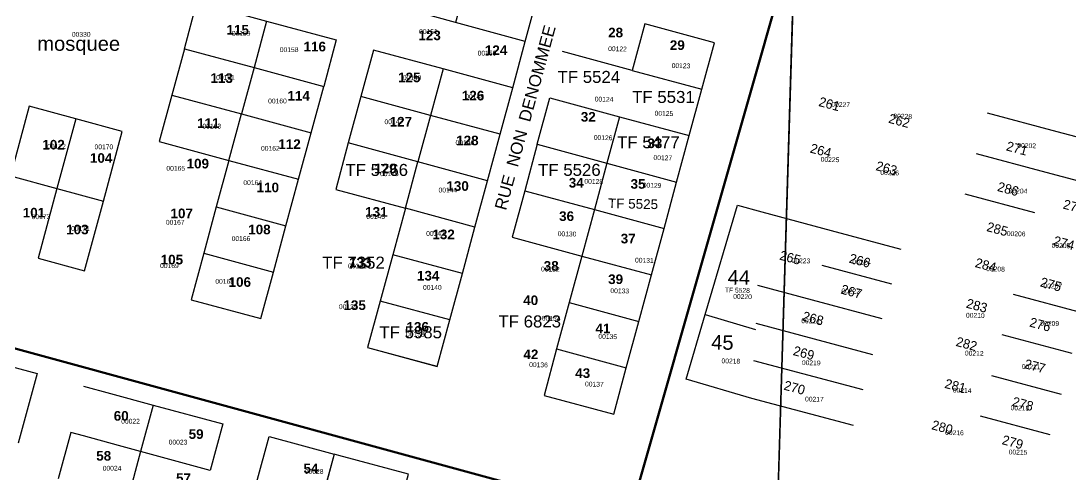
# Model space of a CAD drawing. Header units: metres. Extents: x 0 to 1324930, y 0 to 1631912.
# Drawn here: x 254115.6 to 254333.9, y 1630818 to 1630912.4 of the extents above; entities that cross this region are included whole.
import ezdxf
from ezdxf.enums import TextEntityAlignment as Align

# ---------------------------------------------------------------- set-up
doc = ezdxf.new("R2010")
doc.units = ezdxf.units.M
doc.header["$MEASUREMENT"] = 0
for name, color, linetype, lineweight in [('ASSIETTE IMMAT', 7, 'Continuous', 0), ('LimiteTF', 4, 'Continuous', 13), ('Nom_rues', 7, 'Continuous', 0), ('Numero Titre Foncier', 4, 'Continuous', 0), ('Numero_TF', 7, 'Continuous', 0)]:
    doc.layers.add(name, color=color, linetype=linetype, lineweight=lineweight)
for name, color, linetype in [('limites_parcelles', 7, 'Continuous'), ('limites_sections', 7, 'Continuous'), ('limites_tf', 7, 'Continuous'), ('numero_lot', 7, 'Continuous'), ('numero_parcelle', 7, 'Continuous'), ('toponymie', 7, 'Continuous')]:
    doc.layers.add(name, color=color, linetype=linetype)
doc.styles.get("Standard").update_dxf_attribs({"font": 'txt.shx'})
doc.styles.add('Style-Arial', font='arial.ttf')
doc.styles.add('style1', font='')
doc.styles.get('style1').set_extended_font_data('Times New Roman', bold=True)

# ---------------------------------------------------------------- blocks, each defined once
blk = doc.blocks.new('*U83')
at = {"layer": 'LimiteTF', "color": 5, "linetype": 'Continuous', "lineweight": 30}
blk.add_line((172.679994, 77.899996, 0.00005), (167.209994, -100.580004, 0.00005), dxfattribs=at)

msp = doc.modelspace()

# ---------------------------------------------------------------- linework, layer by layer
at = {"layer": 'ASSIETTE IMMAT', "color": 2, "linetype": 'Continuous', "lineweight": 30, "elevation": 0.00005, "flags": 128}
msp.add_lwpolyline([(254366.42724, 1631239.59217), (254359.15379, 1631208.87181), (254551.8551, 1631158.38071), (254480.32743, 1630878.12873), (254484.96735, 1630876.88831), (254484.96735, 1630876.88831), (254483.023, 1630869.4867), (254395.3871, 1630569.1026), (254394.76363, 1630566.741), (254382.80045, 1630626.43015), (254377.21493, 1630714.46368), (254399.21894, 1630756.61485), (254364.10084, 1630778.875), (254312.24829, 1630786.52013), (254272.3531, 1630794.59252), (254277.8231, 1630973.07252), (254333.84861, 1631193.82775), (254215.74971, 1631218.84719), (254186.92892, 1631154.99755), (254121.01885, 1631074.58379), (254089.057, 1630989.11905), (254053.7681, 1630970.23752), (253929.00716, 1630963.07748)], dxfattribs=at)
at = {"layer": 'limites_parcelles'}
for p, q in [((254208.58033, 1630921.74888), (254205.95857, 1630912.08602)), ((254220.44033, 1630908.16888), (254223.06033, 1630917.81888)), ((254149.5615, 1630906.65121), (254152.1815, 1630916.30121)), ((254152.1815, 1630916.30121), (254166.65998, 1630912.37962)), ((254205.95857, 1630912.08602), (254191.48033, 1630916.00888)), ((254166.65998, 1630912.37962), (254164.0394, 1630902.72845)), ((254166.65998, 1630912.37962), (254181.1415, 1630908.46121)), ((254220.44033, 1630908.16888), (254205.95857, 1630912.08602)), ((254245.25985, 1630911.80906), (254242.64765, 1630902.14495)), ((254259.74917, 1630907.87654), (254245.25985, 1630911.80906)), ((254181.1415, 1630908.46121), (254178.5215, 1630898.81121)), ((254149.5615, 1630906.65121), (254146.9515, 1630897.00121)), ((254149.5615, 1630906.65121), (254164.0394, 1630902.72845)), ((254188.87033, 1630906.35887), (254186.25033, 1630896.70887)), ((254203.3497, 1630902.43905), (254188.87033, 1630906.35887)), ((254217.83033, 1630898.51888), (254220.44033, 1630908.16888)), ((254257.12917, 1630898.22654), (254259.74917, 1630907.87654)), ((254242.64765, 1630902.14495), (254228.16917, 1630906.06654)), ((254164.0394, 1630902.72845), (254161.42534, 1630893.07744)), ((254164.0394, 1630902.72845), (254178.5215, 1630898.81121)), ((254203.3497, 1630902.43905), (254200.72882, 1630892.78729)), ((254217.83033, 1630898.51888), (254203.3497, 1630902.43905)), ((254242.64765, 1630902.14495), (254257.12917, 1630898.22654)), ((254175.9015, 1630889.15121), (254178.5215, 1630898.81121)), ((254215.21033, 1630888.86887), (254217.83033, 1630898.51888)), ((254254.51917, 1630888.57654), (254257.12917, 1630898.22654)), ((254146.9515, 1630897.00121), (254144.3315, 1630887.34121)), ((254146.9515, 1630897.00121), (254161.42534, 1630893.07744)), ((254186.25033, 1630896.70887), (254183.64033, 1630887.05888)), ((254200.72882, 1630892.78729), (254186.25033, 1630896.70887)), ((254222.93917, 1630886.76654), (254225.55917, 1630896.41654)), ((254225.55917, 1630896.41654), (254240.03706, 1630892.49378)), ((254117.32641, 1630894.67546), (254113.41013, 1630880.19572)), ((254126.9767, 1630892.05401), (254117.32641, 1630894.67546)), ((254158.81416, 1630883.41413), (254161.42534, 1630893.07744)), ((254161.42534, 1630893.07744), (254175.9015, 1630889.15121)), ((254316.43649, 1630893.33221), (254330.92613, 1630889.45273)), ((254126.9767, 1630892.05401), (254123.06128, 1630877.57745)), ((254136.62871, 1630889.43892), (254126.9767, 1630892.05401)), ((254200.72882, 1630892.78729), (254198.11643, 1630883.13449)), ((254215.21033, 1630888.86887), (254200.72882, 1630892.78729)), ((254240.03706, 1630892.49378), (254237.41765, 1630882.84495)), ((254240.03706, 1630892.49378), (254254.51917, 1630888.57654)), ((254132.71243, 1630874.95918), (254136.62871, 1630889.43892)), ((254173.28674, 1630879.49261), (254175.9015, 1630889.15121)), ((254212.59033, 1630879.20887), (254215.21033, 1630888.86887)), ((254330.92613, 1630889.45273), (254345.41577, 1630885.57325)), ((254144.3315, 1630887.34121), (254158.81416, 1630883.41413)), ((254183.64033, 1630887.05888), (254181.02033, 1630877.39887)), ((254198.11643, 1630883.13449), (254183.64033, 1630887.05888)), ((254222.93917, 1630886.76654), (254220.32917, 1630877.11654)), ((254222.93917, 1630886.76654), (254237.41765, 1630882.84495)), ((254251.89917, 1630878.92654), (254254.51917, 1630888.57654)), ((254314.17346, 1630884.87992), (254328.6631, 1630881.00044)), ((254158.81416, 1630883.41413), (254156.19668, 1630873.76345)), ((254158.81416, 1630883.41413), (254173.28674, 1630879.49261)), ((254195.50299, 1630873.4718), (254198.11643, 1630883.13449)), ((254212.59033, 1630879.20887), (254198.11643, 1630883.13449)), ((254237.41765, 1630882.84495), (254234.803, 1630873.19277)), ((254237.41765, 1630882.84495), (254251.89917, 1630878.92654)), ((254113.41013, 1630880.19572), (254123.06128, 1630877.57745)), ((254328.6631, 1630881.00044), (254343.15274, 1630877.12096)), ((254170.66674, 1630869.84262), (254173.28674, 1630879.49261)), ((254209.97557, 1630869.55028), (254212.59033, 1630879.20887)), ((254249.27917, 1630869.26654), (254251.89917, 1630878.92654)), ((254123.06128, 1630877.57745), (254119.145, 1630863.09771)), ((254123.06128, 1630877.57745), (254132.71243, 1630874.95918)), ((254181.02033, 1630877.39887), (254195.50299, 1630873.4718)), ((254220.32917, 1630877.11654), (254217.70917, 1630867.45654)), ((254220.32917, 1630877.11654), (254234.803, 1630873.19277)), ((254326.40007, 1630872.54815), (254311.91043, 1630876.42763)), ((254128.79615, 1630860.47944), (254132.71243, 1630874.95918)), ((254156.19668, 1630873.76345), (254153.5799, 1630864.11529)), ((254156.19668, 1630873.76345), (254170.66674, 1630869.84262)), ((254195.50299, 1630873.4718), (254192.88552, 1630863.82111)), ((254209.97557, 1630869.55028), (254195.50299, 1630873.4718)), ((254257.84988, 1630851.37544), (254264.55422, 1630874.09614)), ((254264.55422, 1630874.09614), (254269.59836, 1630872.74561)), ((254234.803, 1630873.19277), (254232.19182, 1630863.52946)), ((254234.803, 1630873.19277), (254249.27917, 1630869.26654)), ((254269.59836, 1630872.74561), (254284.01087, 1630868.88678)), ((254168.05674, 1630860.19262), (254170.66674, 1630869.84262)), ((254207.35558, 1630859.90028), (254209.97557, 1630869.55028)), ((254246.6644, 1630859.60794), (254249.27917, 1630869.26654)), ((254217.70917, 1630867.45654), (254232.19182, 1630863.52946)), ((254284.01087, 1630868.88678), (254298.50051, 1630865.0073)), ((254119.145, 1630863.09771), (254128.79615, 1630860.47944)), ((254153.5799, 1630864.11529), (254150.9615, 1630854.46121)), ((254153.5799, 1630864.11529), (254168.05674, 1630860.19262)), ((254192.88552, 1630863.82111), (254190.26873, 1630854.17295)), ((254207.35558, 1630859.90028), (254192.88552, 1630863.82111)), ((254232.19182, 1630863.52946), (254229.57435, 1630853.87878)), ((254232.19182, 1630863.52946), (254246.6644, 1630859.60794)), ((254282.07113, 1630861.64196), (254296.56077, 1630857.76248)), ((254165.4415, 1630850.54121), (254168.05674, 1630860.19262)), ((254204.74557, 1630850.25028), (254207.35558, 1630859.90028)), ((254244.04441, 1630849.95794), (254246.6644, 1630859.60794)), ((254280.13139, 1630854.39714), (254268.78745, 1630857.43439)), ((254150.9615, 1630854.46121), (254165.4415, 1630850.54121)), ((254190.26873, 1630854.17295), (254187.65033, 1630844.51888)), ((254204.74557, 1630850.25028), (254190.26873, 1630854.17295)), ((254229.57435, 1630853.87878), (254226.95756, 1630844.23062)), ((254229.57435, 1630853.87878), (254244.04441, 1630849.95794)), ((254294.62103, 1630850.51766), (254280.13139, 1630854.39714)), ((254321.87401, 1630855.64357), (254336.36365, 1630851.76409)), ((254202.13033, 1630840.59887), (254204.74557, 1630850.25028)), ((254241.43441, 1630840.30794), (254244.04441, 1630849.95794)), ((254253.88856, 1630837.9507), (254257.84988, 1630851.37544)), ((254257.84988, 1630851.37544), (254268.30346, 1630848.29535)), ((254268.37283, 1630849.60524), (254292.63732, 1630843.10863)), ((254334.10062, 1630843.3118), (254319.61098, 1630847.19128)), ((254187.65033, 1630844.51888), (254202.13033, 1630840.59887)), ((254226.95756, 1630844.23062), (254224.33917, 1630834.57654)), ((254226.95756, 1630844.23062), (254241.43441, 1630840.30794)), ((254109.27723, 1630841.72785), (254118.92822, 1630839.10899)), ((254290.65361, 1630835.69959), (254267.95797, 1630841.77616)), ((254118.92822, 1630839.10899), (254114.99927, 1630824.63268)), ((254238.81917, 1630830.65654), (254241.43441, 1630840.30794)), ((254317.34795, 1630838.73899), (254331.83759, 1630834.85951)), ((254128.57458, 1630836.49742), (254134.21086, 1630834.96706)), ((254267.54295, 1630833.94407), (254253.88856, 1630837.9507)), ((254134.21086, 1630834.96706), (254143.05417, 1630832.56594)), ((254224.33917, 1630834.57654), (254238.81917, 1630830.65654)), ((254143.05417, 1630832.56594), (254140.44829, 1630822.91933)), ((254143.05417, 1630832.56594), (254157.53377, 1630828.64445)), ((254288.67249, 1630828.30022), (254267.54295, 1630833.94407)), ((254329.57456, 1630826.40722), (254315.08492, 1630830.28671)), ((254157.53377, 1630828.64445), (254154.91345, 1630818.9972)), ((254125.95359, 1630826.84769), (254123.34389, 1630817.19803)), ((254128.55957, 1630826.14141), (254125.95359, 1630826.84769)), ((254135.86368, 1630824.16185), (254128.55957, 1630826.14141)), ((254164.56364, 1630816.37555), (254167.17021, 1630826.02706)), ((254167.17021, 1630826.02706), (254180.68049, 1630822.3681)), ((254140.44829, 1630822.91933), (254135.86368, 1630824.16185)), ((254140.44829, 1630822.91933), (254137.84255, 1630813.26834)), ((254154.91345, 1630818.9972), (254140.44829, 1630822.91933)), ((254180.68049, 1630822.3681), (254178.07349, 1630812.71538))]:
    msp.add_line(p, q, dxfattribs=at)
at = {"layer": 'limites_sections', "color": 112, "linetype": 'Continuous', "lineweight": 40, "flags": 128}
for points in [[(253674.5907, 1631377.4081), (253696.53778, 1631631.55299), (253757.0504, 1631605.0124), (254274.3391, 1631378.1314), (254391.23009, 1631349.84463), (254373.7007, 1631270.31254), (254242.09831, 1630809.46707), (253976.91465, 1630881.7928), (253928.21617, 1630961.4925), (253736.80282, 1630938.19152), (253609.69659, 1630931.39724), (253609.13338, 1630987.02081), (253623.83294, 1631051.57557), (253646.24496, 1631234.3197), (253674.5907, 1631377.4081)], [(254391.23031, 1631349.84458), (254616.78469, 1631295.26207), (254601.91905, 1631243.02459), (254569.5419, 1631182.2248), (254530.2512, 1631049.2714), (254527.2805, 1631037.9628), (254483.023, 1630869.4867), (254450.47436, 1630757.92176), (254242.09831, 1630809.46707), (254373.7007, 1631270.31254), (254391.23031, 1631349.84458)], [(254450.84006, 1630759.17525), (254395.3871, 1630569.1026), (254353.2541, 1630409.5098), (254348.49226, 1630392.38815), (254237.72828, 1630442.84484), (254040.03808, 1630496.89822), (253942.17203, 1630521.14592), (253859.1482, 1630539.48477), (253853.18689, 1630453.72681), (253808.24301, 1630442.91488), (253793.1789, 1630438.29059), (253774.7544, 1630423.15502), (253711.13409, 1630399.98221), (253678.01584, 1630518.05282), (253627.84835, 1630688.3893), (253621.62441, 1630712.82884), (253610.97515, 1630786.91817), (253609.69659, 1630931.39724), (253737.56631, 1630938.28485), (253928.21617, 1630961.4925), (253976.91465, 1630881.7928), (254242.09831, 1630809.46707), (254450.84006, 1630759.17525)]]:
    msp.add_lwpolyline(points, close=True, dxfattribs=at)
at = {"layer": 'limites_tf', "color": 5, "linetype": 'Continuous', "lineweight": 13}
for p, q in [((254187.66851, 1630844.55981), (254190.28851, 1630854.22981)), ((254190.28851, 1630854.22981), (254204.7685, 1630850.29981)), ((254204.7685, 1630850.29981), (254202.1485, 1630840.63981)), ((254202.1485, 1630840.63981), (254187.66851, 1630844.55981))]:
    msp.add_line(p, q, dxfattribs=at)
at = {"layer": 'limites_tf', "color": 5, "linetype": 'Continuous', "lineweight": 30, "ltscale": 10, "flags": 128}
msp.add_lwpolyline([(254193.51484, 1630808.52841), (254196.13484, 1630818.17841), (254181.66484, 1630822.10841), (254180.6822, 1630822.37443), (254178.07484, 1630812.71841), (254193.51484, 1630808.52841)], close=True, dxfattribs=at)

# ---------------------------------------------------------------- block references
at = {"layer": 'limites_tf', "color": 5, "linetype": 'Continuous', "lineweight": 30}
msp.add_blockref('*U83', (254105.14311, 1630895.17252, -0.00005), dxfattribs=at)

# ---------------------------------------------------------------- texts
at = {"layer": 'Nom_rues', "color": 7, "linetype": 'Continuous', "lineweight": 0, "style": 'Style-Arial'}
msp.add_text('RUE  NON  DENOMMEE', height=2.5, rotation=74.810213, dxfattribs=at).set_placement((254214.0114, 1630873.56003), align=Align.TOP_LEFT)
msp.add_text('RUE  NON  DENOMMEE', height=2.5, rotation=74.810213, dxfattribs=at).set_placement((254214.0114, 1630873.56003), align=Align.TOP_LEFT)
at = {"layer": 'Numero Titre Foncier', "color": 4, "linetype": 'Continuous', "lineweight": 0, "style": 'Style-Arial'}
for s, height, p in [('TF 5525', 1.99993, (254242.84826, 1630874.40788)), ('TF 5528', 0.999965, (254264.53153, 1630856.43771))]:
    msp.add_text(s, height=height, rotation=358.71223, dxfattribs=at).set_placement(p, align=Align.MIDDLE_CENTER)
at = {"layer": 'numero_lot', "color": 7, "linetype": 'Continuous', "lineweight": 0, "style": 'Style-Arial'}
for s, p in [('44', (254264.83641, 1630859.10124)), ('45', (254261.41631, 1630845.59135))]:
    msp.add_text(s, height=3, rotation=358.7181, dxfattribs=at).set_placement(p, align=Align.MIDDLE_CENTER)
at = {"layer": 'numero_lot', "color": 7, "linetype": 'Continuous', "lineweight": 0, "char_height": 2, "attachment_point": 7, "line_spacing_factor": 0.72, "style": 'style1'}
for s, insert in [('\\fArial|b1|i0|c00|p39;115', (254158.31961, 1630909.55304)), ('\\fArial|b1|i0|c00|p39;123', (254198.20918, 1630908.38768)), ('\\fArial|b1|i0|c00|p39;28', (254237.66201, 1630908.97036)), ('\\fArial|b1|i0|c00|p39;29', (254250.4856, 1630906.35783)), ('\\fArial|b1|i0|c00|p39;116', (254174.33367, 1630906.05695)), ('\\fArial|b1|i0|c00|p39;124', (254212.03951, 1630905.3286)), ('\\fArial|b1|i0|c00|p39;125', (254193.98729, 1630899.64745)), ('\\fArial|b1|i0|c00|p39;113', (254154.97121, 1630899.50178)), ('\\fArial|b1|i0|c00|p39;114', (254170.98528, 1630895.86002)), ('\\fArial|b1|i0|c00|p39;126', (254207.23529, 1630895.86002)), ('\\fArial|b1|i0|c00|p39;32', (254231.98429, 1630891.45135)), ('\\fArial|b1|i0|c00|p39;111', (254152.20515, 1630890.17887)), ('\\fArial|b1|i0|c00|p39;127', (254192.2403, 1630890.47021)), ('\\fArial|b1|i0|c00|p39;102', (254120.03144, 1630885.66309)), ('\\fArial|b1|i0|c00|p39;112', (254169.0927, 1630885.80876)), ('\\fArial|b1|i0|c00|p39;128', (254206.07063, 1630886.53711)), ('\\fArial|b1|i0|c00|p39;33', (254245.81462, 1630885.95443)), ('\\fArial|b1|i0|c00|p39;104', (254129.93104, 1630882.89535)), ('\\fArial|b1|i0|c00|p39;109', (254150.02141, 1630881.72999)), ('\\fArial|b1|i0|c00|p39;129', (254189.03749, 1630880.71029)), ('\\fArial|b1|i0|c00|p39;110', (254164.57965, 1630876.77719)), ('\\fArial|b1|i0|c00|p39;130', (254204.03248, 1630877.06853)), ('\\fArial|b1|i0|c00|p39;34', (254229.47986, 1630877.7533)), ('\\fArial|b1|i0|c00|p39;35', (254242.32064, 1630877.50554)), ('\\fArial|b1|i0|c00|p39;101', (254115.95513, 1630871.53305)), ('\\fArial|b1|i0|c00|p39;107', (254146.67302, 1630871.38738)), ('\\fArial|b1|i0|c00|p39;131', (254187.14492, 1630871.67872)), ('\\fArial|b1|i0|c00|p39;36', (254227.47124, 1630870.8047)), ('\\fArial|b1|i0|c00|p39;103', (254124.98124, 1630868.03696)), ('\\fArial|b1|i0|c00|p39;108', (254162.83266, 1630868.03696)), ('\\fArial|b1|i0|c00|p39;132', (254201.12083, 1630867.01727)), ('\\fArial|b1|i0|c00|p39;37', (254240.28249, 1630866.14325)), ('\\fArial|b1|i0|c00|p39;105', (254144.63486, 1630861.77313)), ('\\fArial|b1|i0|c00|p39;133', (254183.79653, 1630861.19045)), ('\\fArial|b1|i0|c00|p39;38', (254224.26843, 1630860.4621)), ('\\fArial|b1|i0|c00|p39;134', (254197.91802, 1630858.42271)), ('\\fArial|b1|i0|c00|p39;106', (254158.75635, 1630857.11168)), ('\\fArial|b1|i0|c00|p39;39', (254237.66201, 1630857.69436)), ('\\fArial|b1|i0|c00|p39;135', (254182.63187, 1630852.30455)), ('\\fArial|b1|i0|c00|p39;40', (254220.00248, 1630853.32748)), ('\\fArial|b1|i0|c00|p39;136', (254195.73428, 1630847.78877)), ('\\fArial|b1|i0|c00|p39;41', (254235.04152, 1630847.49743)), ('\\fArial|b1|i0|c00|p39;42', (254220.04654, 1630842.10762)), ('\\fArial|b1|i0|c00|p39;43', (254230.81963, 1630838.17452)), ('\\fArial|b1|i0|c00|p39;60', (254134.87186, 1630829.29225)), ('\\fArial|b1|i0|c00|p39;59', (254150.44917, 1630825.50482)), ('\\fArial|b1|i0|c00|p39;58', (254131.2323, 1630820.98903)), ('\\fArial|b1|i0|c00|p39;54', (254174.32468, 1630818.36697)), ('\\fArial|b1|i0|c00|p39;57', (254147.82869, 1630816.36111))]:
    msp.add_mtext(s, dxfattribs=dict(at, insert=insert))
at = {"layer": 'numero_lot', "color": 7, "lineweight": 0, "char_height": 1.968504, "attachment_point": 5, "rotation": 345.0110958, "line_spacing_factor": 0.6}
for s, insert in [('\\FFANCY;261', (254283.66057, 1630895.1352)), ('\\FFANCY;262', (254298.17769, 1630891.65445)), ('\\FFANCY;264', (254281.88288, 1630885.4587)), ('\\FFANCY;271', (254322.66109, 1630885.9173)), ('\\FFANCY;263', (254295.53983, 1630881.80217)), ('\\FFANCY;286', (254320.80694, 1630877.4737)), ('\\FFANCY;273', (254334.46536, 1630873.82265)), ('\\FFANCY;285', (254318.5749, 1630869.13715)), ('\\FFANCY;274', (254332.43623, 1630866.24396)), ('\\FFANCY;265', (254275.51759, 1630863.20317)), ('\\FFANCY;266', (254289.98619, 1630862.5781)), ('\\FFANCY;284', (254316.16641, 1630861.66004)), ('\\FFANCY;275', (254329.72336, 1630857.63006)), ('\\FFANCY;267', (254288.2629, 1630856.14171)), ('\\FFANCY;283', (254314.31373, 1630853.22192)), ('\\FFANCY;268', (254280.26401, 1630850.56161)), ('\\FFANCY;276', (254327.49132, 1630849.29351)), ('\\FFANCY;282', (254312.18314, 1630845.2643)), ('\\FFANCY;269', (254278.3378, 1630843.36734)), ('\\FFANCY;277', (254326.39736, 1630840.65225)), ('\\FFANCY;270', (254276.41013, 1630836.1676)), ('\\FFANCY;281', (254309.84965, 1630836.54882)), ('\\FFANCY;278', (254323.88742, 1630832.79621)), ('\\FFANCY;280', (254307.13679, 1630827.93491)), ('\\FFANCY;279', (254321.75683, 1630824.83859))]:
    msp.add_mtext(s, dxfattribs=dict(at, insert=insert))
at = {"layer": 'numero_parcelle', "color": 5, "lineweight": 0, "style": 'Style-Arial'}
for s, rotation, p in [('00151', 0.13636, (254198.35879, 1630910.70397)), ('00330', 0.13636, (254126.16899, 1630910.11712, -256204.48438)), ('00159', 0.13636, (254159.42161, 1630910.33782)), ('00158', 0.13636, (254169.4033, 1630906.94304)), ('00150', 0.13636, (254210.52906, 1630906.22047)), ('00122', 358.71223, (254237.6787, 1630907.15747)), ('00123', 358.71223, (254250.87646, 1630903.65366)), ('00161', 0.13636, (254156.16444, 1630901.16839)), ('00149', 0.13636, (254194.96597, 1630901.12399)), ('00160', 0.13636, (254166.96945, 1630896.27141)), ('00148', 0.13636, (254207.95469, 1630897.1894)), ('00124', 358.71223, (254234.87925, 1630896.67815)), ('00227', 358.7181, (254284.07949, 1630895.5764)), ('00125', 358.71223, (254247.33402, 1630893.73995)), ('00228', 358.7181, (254296.97745, 1630893.15455)), ('00163', 0.13636, (254153.31942, 1630891.04274)), ('00147', 0.13636, (254191.16231, 1630891.95325)), ('00126', 358.71223, (254234.68757, 1630888.69883)), ('00172', 0.13636, (254121.04633, 1630886.8559, -256204.48438)), ('00170', 0.13636, (254130.88358, 1630886.74257, -256204.48438)), ('00162', 0.13636, (254165.49002, 1630886.42249)), ('00146', 0.13636, (254205.92811, 1630887.61267)), ('00202', 358.7181, (254322.74505, 1630887.04561)), ('00127', 358.71223, (254247.10223, 1630884.51586)), ('00165', 0.13636, (254145.82593, 1630882.27345)), ('00225', 358.7181, (254281.85615, 1630884.13953)), ('00145', 0.13636, (254190.23165, 1630881.14846)), ('00226', 358.7181, (254294.25516, 1630881.40065)), ('00164', 0.13636, (254161.81809, 1630879.30319)), ('00144', 0.13636, (254202.39931, 1630877.75888)), ('00128', 358.71223, (254232.73425, 1630879.58878)), ('00129', 358.71223, (254244.86297, 1630878.78811)), ('00204', 358.7181, (254320.94136, 1630877.61537)), ('00173', 0.13636, (254117.80218, 1630872.21684, -256204.48438)), ('00143', 0.13636, (254187.3837, 1630872.25348)), ('00171', 0.13636, (254126.00547, 1630869.77501, -256204.48438)), ('00167', 0.13636, (254145.71599, 1630871.06038)), ('00166', 0.13636, (254159.38652, 1630867.67438)), ('00142', 0.13636, (254199.82494, 1630868.72781)), ('00130', 358.71223, (254227.19622, 1630868.69184)), ('00206', 358.7181, (254320.55484, 1630868.71602)), ('00205', 358.7181, (254329.86847, 1630866.25717)), ('00131', 358.71223, (254243.26046, 1630863.19811)), ('00223', 358.7181, (254275.81115, 1630863.10659)), ('00224', 358.7181, (254288.42908, 1630862.82423)), ('00169', 0.13636, (254144.50786, 1630862.03256)), ('00141', 0.13636, (254183.58263, 1630861.98882)), ('00132', 358.71223, (254223.7161, 1630861.34897)), ('00208', 358.7181, (254316.26902, 1630861.40422)), ('00168', 0.13636, (254155.99208, 1630858.7781)), ('00140', 0.13636, (254199.1685, 1630857.51344)), ('00133', 358.71223, (254238.14122, 1630856.85157)), ('00222', 358.7181, (254286.16298, 1630856.80344)), ('00207', 358.7181, (254328.18148, 1630857.85577)), ('00220', 358.7181, (254263.6762, 1630855.66568)), ('00139', 0.13636, (254181.69007, 1630853.50634)), ('00210', 358.7181, (254312.06488, 1630851.74633, -555362.70023)), ('00134', 358.71223, (254223.88953, 1630851.11418)), ('00221', 358.7181, (254277.82639, 1630850.5903)), ('00209', 358.7181, (254327.53922, 1630850.08736)), ('00138', 0.13636, (254195.63939, 1630847.79639)), ('00135', 358.71223, (254235.64109, 1630847.34997)), ('00212', 358.7181, (254311.84825, 1630843.8747)), ('00136', 358.71223, (254221.25194, 1630841.48105)), ('00218', 358.7181, (254261.24495, 1630842.26433)), ('00219', 358.7181, (254277.95961, 1630841.8903)), ('00211', 358.7181, (254323.68384, 1630841.0781)), ('00137', 358.71223, (254232.86302, 1630837.45076)), ('00217', 358.7181, (254278.61013, 1630834.32739)), ('00214', 358.7181, (254309.33319, 1630836.1482)), ('00213', 358.7181, (254321.33719, 1630832.50392)), ('00022', 359.99413, (254136.42729, 1630829.70577)), ('00023', 359.99413, (254146.29363, 1630825.35966)), ('00216', 358.7181, (254307.73146, 1630827.36982)), ('00215', 358.7181, (254320.94439, 1630823.32341)), ('00024', 359.99413, (254132.57825, 1630819.9297)), ('00028', 359.99413, (254174.59371, 1630819.26653))]:
    msp.add_text(s, height=1, rotation=rotation, dxfattribs=at).set_placement(p, align=Align.TOP_LEFT)
at = {"layer": 'numero_tf', "color": 4, "linetype": 'Continuous', "lineweight": 0, "style": 'Style-Arial'}
for s, p in [('TF 5524', (254227.1499, 1630902.03198)), ('TF 5531', (254242.65588, 1630897.86231)), ('TF 5477', (254239.53355, 1630888.45303)), ('TF 5766', (254183.04938, 1630882.69238)), ('TF 5766', (254183.04938, 1630882.69238)), ('TF 5526', (254223.09857, 1630882.70657)), ('TF 7352', (254178.22077, 1630863.42163)), ('TF 6823', (254214.85936, 1630851.19824)), ('TF 5985', (254190.10693, 1630848.94718)), ('TF 5985', (254190.10693, 1630848.94718))]:
    msp.add_text(s, height=2.5, dxfattribs=at).set_placement(p, align=Align.TOP_LEFT)
at = {"layer": 'toponymie', "color": 7, "linetype": 'Continuous', "lineweight": 13, "style": 'Style-Arial'}
msp.add_text('mosquee', height=3, dxfattribs=at).set_placement((254127.58789, 1630907.70857), align=Align.MIDDLE_CENTER)

doc.saveas('drawing.dxf')
